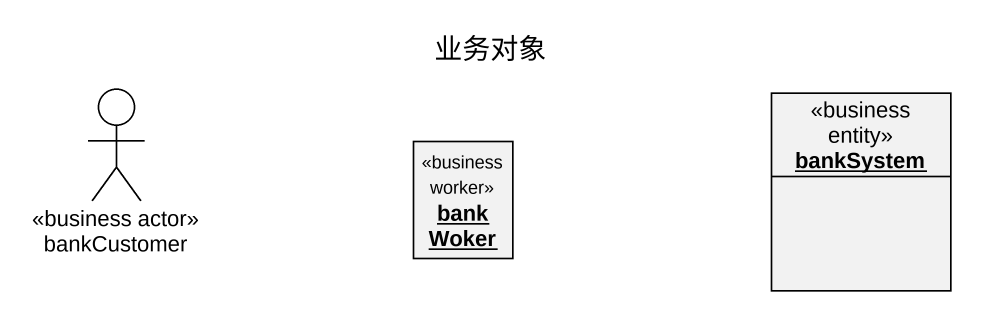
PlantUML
@startuml
title 业务对象
allowmixing
hide circle
hide empty members
actor bankCustomer <<business actor>>
object bankSystem <<business entity>>
object bankWoker <<business worker>>
@enduml
